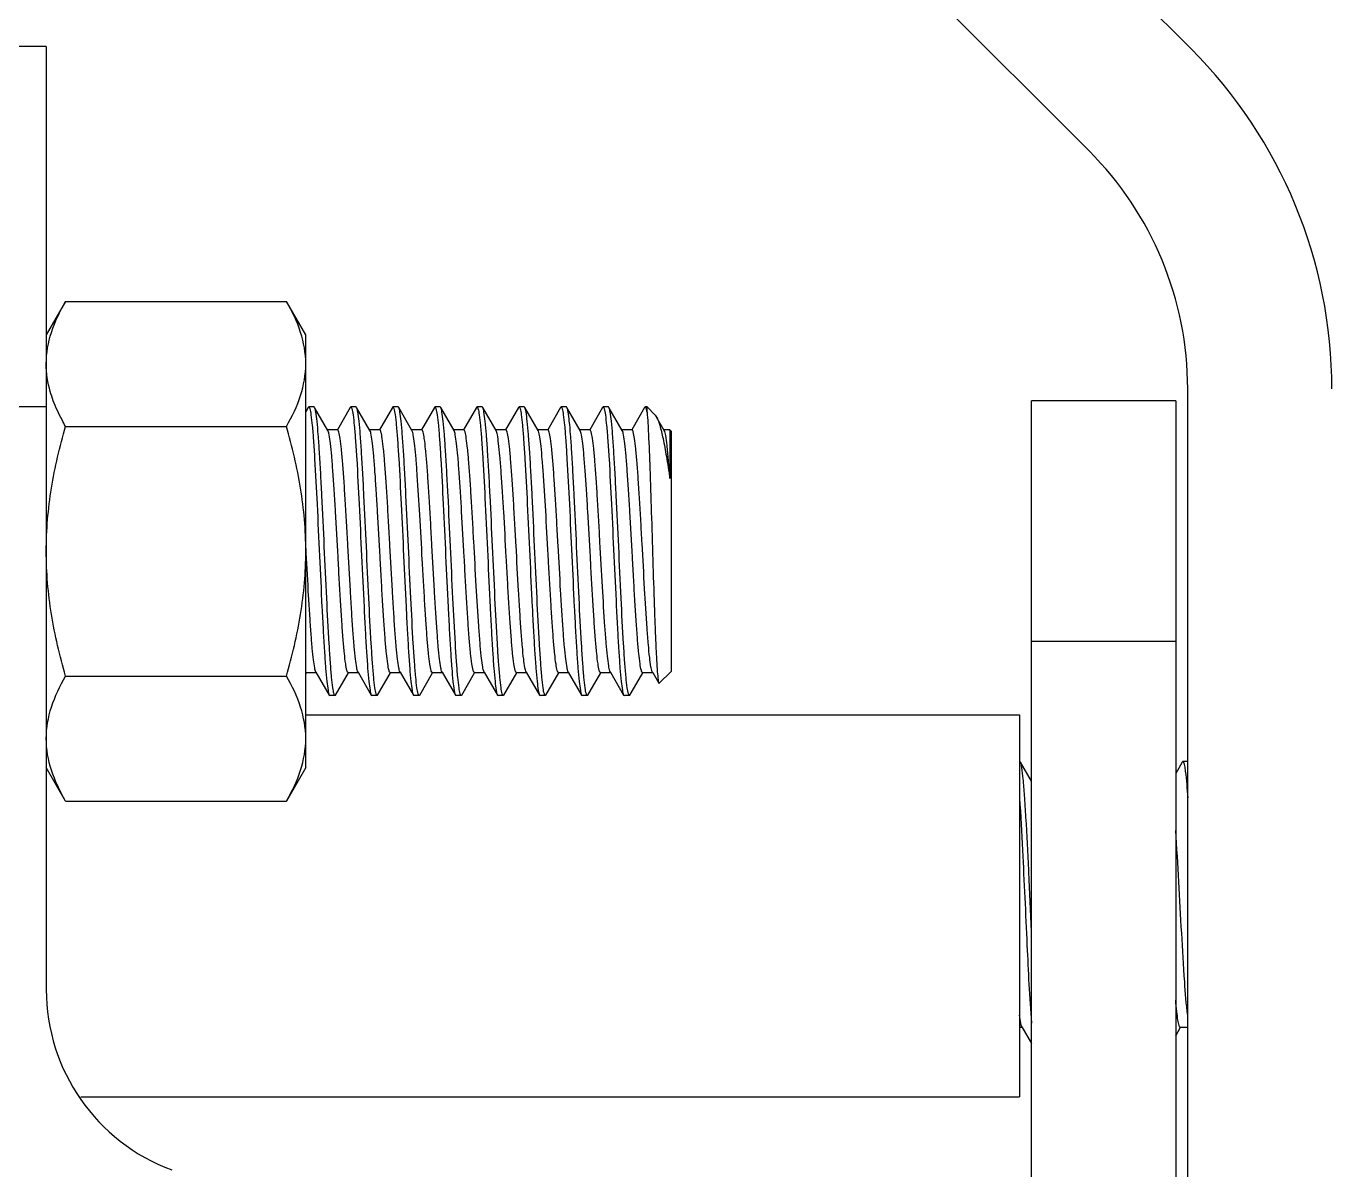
# Model space of a CAD drawing. Extents: x 27938 to 1507990, y 110129 to 923079.
# Drawn here: x 476671 to 477302, y 378758 to 379311 of the extents above; entities that cross this region are included whole.
import ezdxf

# ---------------------------------------------------------------- set-up
doc = ezdxf.new("R2010")
doc.units = 0
doc.header["$LTSCALE"] = 1000
doc.header["$MEASUREMENT"] = 0

msp = doc.modelspace()

# ---------------------------------------------------------------- linework, layer by layer
at = {"linetype": 'Continuous'}
for p, q in [((476937.72, 379595.68), (477233.93, 379299.47)), ((477184.64, 379250.19), (476888.44, 379546.4)), ((476680.52, 379300.73), (476610.82, 379300.73)), ((476680.52, 379300.73), (476680.52, 378845.04)), ((476689.85, 379177.48), (476680.52, 379161.31)), ((476689.85, 379177.48), (476796.63, 379177.48)), ((476805.97, 379161.31), (476796.63, 379177.48)), ((476805.97, 378952.27), (476805.97, 379161.31)), ((477232.28, 378641.52), (477232.28, 379135.2)), ((476680.52, 379126.49), (476610.82, 379126.49)), ((476807.16, 379126.26), (476805.97, 379124.21)), ((476807.16, 379126.26), (476807.42, 379126.49)), ((476809.96, 379126.49), (476807.42, 379126.49)), ((476809.96, 379126.49), (476807.42, 379126.49)), ((476807.42, 379126.49), (476807.45, 379126.48)), ((476810.22, 379126.26), (476809.96, 379126.49)), ((476816.64, 379115.19), (476810.22, 379126.26)), ((476827.48, 379126.26), (476821.26, 379115.52)), ((476827.48, 379126.26), (476827.74, 379126.49)), ((476830.28, 379126.49), (476827.74, 379126.49)), ((476830.28, 379126.49), (476827.74, 379126.49)), ((476827.74, 379126.49), (476827.78, 379126.48)), ((476830.54, 379126.26), (476830.28, 379126.49)), ((476836.96, 379115.19), (476830.54, 379126.26)), ((476847.81, 379126.26), (476841.58, 379115.52)), ((476847.81, 379126.26), (476848.07, 379126.49)), ((476850.61, 379126.49), (476848.07, 379126.49)), ((476850.61, 379126.49), (476848.07, 379126.49)), ((476848.07, 379126.49), (476848.11, 379126.48)), ((476850.87, 379126.26), (476850.61, 379126.49)), ((476857.29, 379115.19), (476850.87, 379126.26)), ((476868.14, 379126.26), (476861.91, 379115.52)), ((476868.14, 379126.26), (476868.4, 379126.49)), ((476870.94, 379126.49), (476868.4, 379126.49)), ((476870.94, 379126.49), (476868.4, 379126.49)), ((476868.4, 379126.49), (476868.44, 379126.48)), ((476871.2, 379126.26), (476870.94, 379126.49)), ((476877.62, 379115.19), (476871.2, 379126.26)), ((476888.47, 379126.26), (476882.24, 379115.52)), ((476888.47, 379126.26), (476888.73, 379126.49)), ((476891.27, 379126.49), (476888.73, 379126.49)), ((476891.27, 379126.49), (476888.73, 379126.49)), ((476888.73, 379126.49), (476888.77, 379126.48)), ((476891.53, 379126.26), (476891.27, 379126.49)), ((476897.95, 379115.19), (476891.53, 379126.26)), ((476908.8, 379126.26), (476902.57, 379115.52)), ((476908.8, 379126.26), (476909.06, 379126.49)), ((476911.6, 379126.49), (476909.06, 379126.49)), ((476911.6, 379126.49), (476909.06, 379126.49)), ((476909.06, 379126.49), (476909.09, 379126.48)), ((476911.86, 379126.26), (476911.6, 379126.49)), ((476918.28, 379115.19), (476911.86, 379126.26)), ((476929.12, 379126.26), (476922.9, 379115.52)), ((476929.12, 379126.26), (476929.38, 379126.49)), ((476931.92, 379126.49), (476929.38, 379126.49)), ((476931.92, 379126.49), (476929.38, 379126.49)), ((476929.38, 379126.49), (476929.42, 379126.48)), ((476932.18, 379126.26), (476931.92, 379126.49)), ((476938.6, 379115.19), (476932.18, 379126.26)), ((476949.45, 379126.26), (476943.22, 379115.52)), ((476949.45, 379126.26), (476949.71, 379126.49)), ((476952.25, 379126.49), (476949.71, 379126.49)), ((476952.25, 379126.49), (476949.71, 379126.49)), ((476949.71, 379126.49), (476949.75, 379126.48)), ((476952.51, 379126.26), (476952.25, 379126.49)), ((476958.93, 379115.19), (476952.51, 379126.26)), ((476969.78, 379126.26), (476963.55, 379115.52)), ((476970.04, 379126.49), (476969.78, 379126.26)), ((476970.92, 379126.49), (476970.04, 379126.49)), ((476974.85, 379122.55), (476970.92, 379126.49)), ((476970.92, 379123.94), (476970.92, 379126.49)), ((477156.77, 378372.39), (477156.77, 379129.39)), ((477226.47, 379129.39), (477156.77, 379129.39)), ((477226.47, 379129.39), (477226.47, 378060.72)), ((476979.26, 379115.19), (476975.51, 379121.65)), ((476689.85, 379117.14), (476796.63, 379117.14)), ((476821.37, 379115.45), (476816.48, 379115.45)), ((476841.7, 379115.45), (476836.81, 379115.45)), ((476862.03, 379115.45), (476857.14, 379115.45)), ((476857.45, 379114.85), (476857.29, 379115.19)), ((476882.36, 379115.45), (476877.47, 379115.45)), ((476902.68, 379115.45), (476897.79, 379115.45)), ((476923.01, 379115.45), (476918.12, 379115.45)), ((476918.46, 379114.76), (476918.28, 379115.19)), ((476943.34, 379115.45), (476938.45, 379115.45)), ((476963.67, 379115.45), (476958.78, 379115.45)), ((476981.95, 379115.45), (476979.11, 379115.45)), ((476982.53, 379114.87), (476981.95, 379115.45)), ((476981.95, 379115.45), (476981.95, 379091.99)), ((476982.53, 379114.87), (476982.53, 378998.71)), ((476806.13, 379056.8), (476805.97, 379059.63)), ((476806.17, 379056.06), (476806.13, 379056.8)), ((477226.47, 379013.23), (477156.77, 379013.23)), ((476805.97, 378997.53), (476806.28, 378998.06)), ((476806.16, 378998.13), (476811.05, 378998.13)), ((476810.9, 378998.4), (476817.32, 378987.32)), ((476820.38, 378987.32), (476826.61, 378998.06)), ((476826.49, 378998.13), (476831.38, 378998.13)), ((476831.23, 378998.4), (476837.65, 378987.32)), ((476840.71, 378987.32), (476846.93, 378998.06)), ((476846.82, 378998.13), (476851.71, 378998.13)), ((476851.56, 378998.4), (476857.98, 378987.32)), ((476861.04, 378987.32), (476867.26, 378998.06)), ((476867.15, 378998.13), (476872.04, 378998.13)), ((476871.88, 378998.4), (476878.3, 378987.32)), ((476881.36, 378987.32), (476887.59, 378998.06)), ((476887.48, 378998.13), (476892.37, 378998.13)), ((476892.21, 378998.4), (476898.63, 378987.32)), ((476901.69, 378987.32), (476907.92, 378998.06)), ((476907.8, 378998.13), (476912.69, 378998.13)), ((476912.54, 378998.4), (476918.96, 378987.32)), ((476922.02, 378987.32), (476928.25, 378998.06)), ((476928.13, 378998.13), (476933.02, 378998.13)), ((476932.87, 378998.4), (476939.29, 378987.32)), ((476942.35, 378987.32), (476948.57, 378998.06)), ((476948.46, 378998.13), (476953.35, 378998.13)), ((476953.2, 378998.4), (476953.01, 378998.81)), ((476953.2, 378998.4), (476959.62, 378987.32)), ((476962.68, 378987.32), (476968.9, 378998.06)), ((476968.79, 378998.13), (476973.68, 378998.13)), ((476973.52, 378998.4), (476973.42, 378998.6)), ((476973.52, 378998.4), (476973.68, 378998.13)), ((476973.68, 378998.13), (476976.62, 378993.05)), ((476982.53, 378998.71), (476976.8, 378992.98)), ((476689.85, 378996.45), (476796.63, 378996.45)), ((476976.62, 378993.05), (476976.8, 378992.98)), ((476817.32, 378987.32), (476817.58, 378987.1)), ((476820.12, 378987.1), (476817.58, 378987.1)), ((476820.12, 378987.1), (476817.58, 378987.1)), ((476820.12, 378987.1), (476820.08, 378987.1)), ((476820.38, 378987.32), (476820.12, 378987.1)), ((476837.65, 378987.32), (476837.91, 378987.1)), ((476840.45, 378987.1), (476837.91, 378987.1)), ((476840.45, 378987.1), (476837.91, 378987.1)), ((476840.45, 378987.1), (476840.41, 378987.1)), ((476840.71, 378987.32), (476840.45, 378987.1)), ((476857.98, 378987.32), (476858.24, 378987.1)), ((476860.78, 378987.1), (476858.24, 378987.1)), ((476860.78, 378987.1), (476858.24, 378987.1)), ((476860.78, 378987.1), (476860.74, 378987.1)), ((476861.04, 378987.32), (476860.78, 378987.1)), ((476878.3, 378987.32), (476878.56, 378987.1)), ((476881.1, 378987.1), (476878.56, 378987.1)), ((476881.1, 378987.1), (476878.56, 378987.1)), ((476881.1, 378987.1), (476881.07, 378987.1)), ((476881.36, 378987.32), (476881.1, 378987.1)), ((476898.63, 378987.32), (476898.89, 378987.1)), ((476901.43, 378987.1), (476898.89, 378987.1)), ((476901.43, 378987.1), (476898.89, 378987.1)), ((476901.43, 378987.1), (476901.39, 378987.1)), ((476901.69, 378987.32), (476901.43, 378987.1)), ((476918.96, 378987.32), (476919.22, 378987.1)), ((476921.76, 378987.1), (476919.22, 378987.1)), ((476921.76, 378987.1), (476919.22, 378987.1)), ((476921.76, 378987.1), (476921.72, 378987.1)), ((476922.02, 378987.32), (476921.76, 378987.1)), ((476939.29, 378987.32), (476939.55, 378987.1)), ((476942.09, 378987.1), (476939.55, 378987.1)), ((476942.09, 378987.1), (476939.55, 378987.1)), ((476942.09, 378987.1), (476942.05, 378987.1)), ((476942.35, 378987.32), (476942.09, 378987.1)), ((476959.62, 378987.32), (476959.88, 378987.1)), ((476962.42, 378987.1), (476959.88, 378987.1)), ((476962.42, 378987.1), (476959.88, 378987.1)), ((476962.42, 378987.1), (476962.38, 378987.1)), ((476962.68, 378987.32), (476962.42, 378987.1)), ((476805.97, 378977.8), (477150.96, 378977.8)), ((477150.96, 378977.8), (477150.96, 378793.11)), ((477151.42, 378954.93), (477151.16, 378955.15)), ((477156.77, 378945.69), (477151.42, 378954.93)), ((477229.67, 378954.93), (477226.47, 378949.4)), ((477229.67, 378954.93), (477229.93, 378955.15)), ((477232.47, 378955.15), (477229.93, 378955.15)), ((477232.47, 378955.15), (477229.93, 378955.15)), ((476689.85, 378936.1), (476680.52, 378952.27)), ((476805.97, 378952.27), (476796.63, 378936.1)), ((476689.85, 378936.1), (476796.63, 378936.1)), ((477152.1, 378827.06), (477156.77, 378819)), ((477150.96, 378826.79), (477152.41, 378826.79)), ((477226.47, 378822.72), (477228.83, 378826.79)), ((477228.68, 378826.79), (477232.28, 378826.79)), ((476697.2, 378793.11), (477150.96, 378793.11))]:
    msp.add_line(p, q, dxfattribs=at)
for centre, radius, start, end in [((477069.65, 379135.2), 232.32, 0, 45), ((477069.65, 379135.2), 162.62, 0, 45), ((476773.44, 378845.04), 162.62, 180, 249.68249), ((476773.44, 378845.04), 92.93, 180, 249.68249)]:
    msp.add_arc(centre, radius, start, end, dxfattribs=at)
for points, knots in [([(476680.52, 379147.31), (476680.52, 379152.46), (476682.45, 379163.12), (476687.12, 379172.75), (476689.85, 379177.48)], [0, 0, 0, 0, 0.485069, 1, 1, 1, 1]), ([(476805.97, 379147.31), (476805.97, 379152.46), (476804.04, 379163.12), (476799.37, 379172.75), (476796.63, 379177.48)], [0, 0, 0, 0, 0.485069, 1, 1, 1, 1]), ([(476683.92, 379129.51), (476683.38, 379130.97), (476681.47, 379136.71), (476680.52, 379142.8), (476680.52, 379147.31)], [0, 0, 0, 0, 0.255881, 1, 1, 1, 1]), ([(476796.63, 379117.14), (476799.37, 379121.87), (476804.04, 379131.5), (476805.97, 379142.16), (476805.97, 379147.31)], [0, 0, 0, 0, 0.514931, 1, 1, 1, 1]), ([(476689.85, 379117.14), (476689.27, 379118.15), (476687.04, 379122.15), (476685.11, 379126.32), (476683.92, 379129.51)], [0, 0, 0, 0, 0.255395, 1, 1, 1, 1]), ([(476807.45, 379126.48), (476807.5, 379126.47), (476807.74, 379126.29), (476807.81, 379125.98), (476807.89, 379125.74)], [0, 0, 0, 0, 0.14607, 1, 1, 1, 1]), ([(476807.89, 379125.74), (476808.2, 379124.78), (476808.6, 379122.04), (476809.17, 379116.94), (476809.72, 379109.83), (476810.54, 379097.12), (476811.49, 379078.48), (476812.6, 379054.59), (476813.54, 379034.31), (476814.34, 379019.04), (476814.91, 379009.21), (476815.49, 379000.97), (476816.01, 378994.53), (476816.62, 378990.24), (476816.95, 378987.97), (476817.32, 378987.32)], [0, 0, 0, 0, 0.021893, 0.059338, 0.11121, 0.175832, 0.33449, 0.514559, 0.692469, 0.77323, 0.844901, 0.90513, 0.951948, 0.983856, 1, 1, 1, 1]), ([(476819.65, 378987.84), (476819.34, 378988.8), (476818.94, 378991.53), (476818.37, 378996.64), (476817.82, 379003.74), (476817, 379016.45), (476816.04, 379035.09), (476814.94, 379058.98), (476813.99, 379079.27), (476813.2, 379094.54), (476812.63, 379104.37), (476812.04, 379112.61), (476811.53, 379119.05), (476810.91, 379123.34), (476810.59, 379125.62), (476810.22, 379126.26)], [0, 0, 0, 0, 0.02187, 0.059297, 0.111154, 0.175764, 0.334422, 0.514507, 0.692435, 0.773208, 0.844889, 0.905123, 0.951944, 0.983855, 1, 1, 1, 1]), ([(476827.78, 379126.48), (476827.82, 379126.47), (476828.06, 379126.29), (476828.14, 379125.99), (476828.21, 379125.75)], [0, 0, 0, 0, 0.146483, 1, 1, 1, 1]), ([(476828.21, 379125.75), (476828.52, 379124.79), (476828.92, 379122.06), (476829.49, 379116.96), (476830.04, 379109.86), (476830.87, 379097.15), (476831.82, 379078.51), (476832.93, 379054.62), (476833.87, 379034.33), (476834.67, 379019.05), (476835.24, 379009.22), (476835.82, 379000.98), (476836.34, 378994.54), (476836.95, 378990.24), (476837.27, 378987.97), (476837.65, 378987.32)], [0, 0, 0, 0, 0.021833, 0.05923, 0.111064, 0.175659, 0.33431, 0.514413, 0.692368, 0.773157, 0.844855, 0.905103, 0.951934, 0.983852, 1, 1, 1, 1]), ([(476839.98, 378987.84), (476839.67, 378988.8), (476839.27, 378991.54), (476838.7, 378996.64), (476838.15, 379003.75), (476837.32, 379016.46), (476836.37, 379035.1), (476835.26, 379058.99), (476834.32, 379079.27), (476833.52, 379094.54), (476832.96, 379104.37), (476832.37, 379112.61), (476831.86, 379119.05), (476831.24, 379123.34), (476830.92, 379125.62), (476830.54, 379126.26)], [0, 0, 0, 0, 0.02189, 0.059333, 0.111204, 0.175825, 0.334482, 0.514553, 0.692464, 0.773225, 0.844897, 0.905128, 0.951947, 0.983856, 1, 1, 1, 1]), ([(476848.11, 379126.48), (476848.15, 379126.47), (476848.39, 379126.29), (476848.46, 379126), (476848.54, 379125.77)], [0, 0, 0, 0, 0.14739, 1, 1, 1, 1]), ([(476848.54, 379125.77), (476848.85, 379124.81), (476849.24, 379122.09), (476849.82, 379117.01), (476850.37, 379109.91), (476851.19, 379097.22), (476852.14, 379078.57), (476853.25, 379054.67), (476854.19, 379034.37), (476854.99, 379019.09), (476855.56, 379009.24), (476856.15, 379000.99), (476856.66, 378994.54), (476857.28, 378990.24), (476857.6, 378987.97), (476857.98, 378987.32)], [0, 0, 0, 0, 0.021699, 0.058987, 0.110742, 0.175283, 0.333897, 0.514056, 0.692114, 0.772961, 0.844719, 0.905022, 0.951896, 0.98384, 1, 1, 1, 1]), ([(476860.31, 378987.83), (476860, 378988.79), (476859.6, 378991.53), (476859.03, 378996.62), (476858.48, 379003.73), (476857.65, 379016.43), (476856.7, 379035.08), (476855.59, 379058.97), (476854.65, 379079.26), (476853.85, 379094.53), (476853.28, 379104.36), (476852.7, 379112.6), (476852.18, 379119.04), (476851.57, 379123.34), (476851.25, 379125.62), (476850.87, 379126.26)], [0, 0, 0, 0, 0.021836, 0.059237, 0.111077, 0.175677, 0.334321, 0.514424, 0.692372, 0.773156, 0.844853, 0.905103, 0.951936, 0.983852, 1, 1, 1, 1]), ([(476868.44, 379126.48), (476868.48, 379126.47), (476868.72, 379126.29), (476868.8, 379125.98), (476868.87, 379125.74)], [0, 0, 0, 0, 0.146196, 1, 1, 1, 1]), ([(476868.87, 379125.74), (476869.18, 379124.78), (476869.58, 379122.05), (476870.15, 379116.94), (476870.7, 379109.84), (476871.52, 379097.13), (476872.48, 379078.49), (476873.58, 379054.6), (476874.53, 379034.31), (476875.32, 379019.05), (476875.89, 379009.22), (476876.48, 379000.97), (476876.99, 378994.54), (476877.61, 378990.24), (476877.93, 378987.97), (476878.3, 378987.32)], [0, 0, 0, 0, 0.021874, 0.059306, 0.111169, 0.175785, 0.334437, 0.514518, 0.69244, 0.773206, 0.844885, 0.905122, 0.951944, 0.983855, 1, 1, 1, 1]), ([(476880.64, 378987.82), (476880.33, 378988.78), (476879.93, 378991.5), (476879.36, 378996.58), (476878.81, 379003.68), (476877.98, 379016.38), (476877.03, 379035.03), (476875.92, 379058.92), (476874.98, 379079.22), (476874.18, 379094.5), (476873.61, 379104.34), (476873.03, 379112.59), (476872.51, 379119.04), (476871.9, 379123.34), (476871.57, 379125.62), (476871.2, 379126.26)], [0, 0, 0, 0, 0.021728, 0.059039, 0.110811, 0.175364, 0.333989, 0.514137, 0.692171, 0.773007, 0.844751, 0.905041, 0.951904, 0.983842, 1, 1, 1, 1]), ([(476888.77, 379126.48), (476888.81, 379126.47), (476889.05, 379126.29), (476889.13, 379125.98), (476889.2, 379125.74)], [0, 0, 0, 0, 0.146015, 1, 1, 1, 1]), ([(476889.2, 379125.74), (476889.51, 379124.78), (476889.91, 379122.04), (476890.48, 379116.93), (476891.03, 379109.82), (476891.85, 379097.12), (476892.8, 379078.47), (476893.91, 379054.59), (476894.85, 379034.31), (476895.65, 379019.04), (476896.22, 379009.21), (476896.8, 379000.97), (476897.32, 378994.53), (476897.94, 378990.24), (476898.26, 378987.97), (476898.63, 378987.32)], [0, 0, 0, 0, 0.021902, 0.059353, 0.11123, 0.175855, 0.334516, 0.514581, 0.692484, 0.773243, 0.844911, 0.905136, 0.951951, 0.983857, 1, 1, 1, 1]), ([(476900.96, 378987.84), (476900.65, 378988.8), (476900.25, 378991.54), (476899.68, 378996.64), (476899.13, 379003.75), (476898.31, 379016.46), (476897.36, 379035.1), (476896.25, 379058.99), (476895.31, 379079.27), (476894.51, 379094.54), (476893.94, 379104.37), (476893.36, 379112.61), (476892.84, 379119.05), (476892.22, 379123.34), (476891.9, 379125.62), (476891.53, 379126.26)], [0, 0, 0, 0, 0.021885, 0.059324, 0.11119, 0.175807, 0.334466, 0.514541, 0.692458, 0.773225, 0.8449, 0.90513, 0.951948, 0.983856, 1, 1, 1, 1]), ([(476909.09, 379126.48), (476909.14, 379126.47), (476909.37, 379126.29), (476909.45, 379125.99), (476909.52, 379125.76)], [0, 0, 0, 0, 0.146759, 1, 1, 1, 1]), ([(476909.52, 379125.76), (476909.83, 379124.8), (476910.23, 379122.07), (476910.8, 379116.97), (476911.35, 379109.87), (476912.18, 379097.17), (476913.13, 379078.53), (476914.24, 379054.63), (476915.18, 379034.34), (476915.98, 379019.06), (476916.55, 379009.23), (476917.13, 379000.98), (476917.65, 378994.54), (476918.26, 378990.24), (476918.59, 378987.97), (476918.96, 378987.32)], [0, 0, 0, 0, 0.021792, 0.059156, 0.110966, 0.175545, 0.334187, 0.514308, 0.692293, 0.7731, 0.844815, 0.905079, 0.951923, 0.983848, 1, 1, 1, 1]), ([(476921.29, 378987.84), (476920.98, 378988.8), (476920.58, 378991.54), (476920.01, 378996.64), (476919.46, 379003.75), (476918.64, 379016.45), (476917.68, 379035.1), (476916.58, 379058.98), (476915.63, 379079.27), (476914.84, 379094.54), (476914.27, 379104.37), (476913.68, 379112.61), (476913.17, 379119.05), (476912.55, 379123.34), (476912.23, 379125.62), (476911.86, 379126.26)], [0, 0, 0, 0, 0.021878, 0.059312, 0.111177, 0.175794, 0.334448, 0.514526, 0.692445, 0.773211, 0.844888, 0.905123, 0.951945, 0.983855, 1, 1, 1, 1]), ([(476929.42, 379126.48), (476929.46, 379126.47), (476929.7, 379126.29), (476929.78, 379125.99), (476929.85, 379125.76)], [0, 0, 0, 0, 0.146768, 1, 1, 1, 1]), ([(476929.85, 379125.76), (476930.16, 379124.8), (476930.56, 379122.07), (476931.13, 379116.97), (476931.68, 379109.87), (476932.51, 379097.17), (476933.46, 379078.53), (476934.56, 379054.63), (476935.51, 379034.34), (476936.31, 379019.06), (476936.88, 379009.23), (476937.46, 379000.98), (476937.98, 378994.54), (476938.59, 378990.24), (476938.91, 378987.97), (476939.29, 378987.32)], [0, 0, 0, 0, 0.021791, 0.059155, 0.110967, 0.175548, 0.334182, 0.514304, 0.692288, 0.773093, 0.844809, 0.905077, 0.951923, 0.983848, 1, 1, 1, 1]), ([(476941.62, 378987.82), (476941.31, 378988.78), (476940.91, 378991.51), (476940.34, 378996.6), (476939.79, 379003.7), (476938.97, 379016.4), (476938.01, 379035.05), (476936.91, 379058.94), (476935.96, 379079.23), (476935.17, 379094.51), (476934.6, 379104.35), (476934.01, 379112.6), (476933.5, 379119.04), (476932.88, 379123.34), (476932.56, 379125.62), (476932.18, 379126.26)], [0, 0, 0, 0, 0.021768, 0.059112, 0.11091, 0.17548, 0.33411, 0.514241, 0.692243, 0.773059, 0.844786, 0.905063, 0.951916, 0.983846, 1, 1, 1, 1]), ([(476949.75, 379126.48), (476949.79, 379126.47), (476950.03, 379126.29), (476950.11, 379125.98), (476950.18, 379125.74)], [0, 0, 0, 0, 0.146155, 1, 1, 1, 1]), ([(476950.18, 379125.74), (476950.49, 379124.78), (476950.89, 379122.05), (476951.46, 379116.94), (476952.01, 379109.83), (476952.84, 379097.13), (476953.79, 379078.48), (476954.89, 379054.6), (476955.84, 379034.31), (476956.64, 379019.05), (476957.2, 379009.21), (476957.79, 379000.97), (476958.3, 378994.54), (476958.92, 378990.24), (476959.24, 378987.97), (476959.62, 378987.32)], [0, 0, 0, 0, 0.02188, 0.059316, 0.111182, 0.1758, 0.334454, 0.51453, 0.692448, 0.773213, 0.844889, 0.905123, 0.951945, 0.983855, 1, 1, 1, 1]), ([(476961.95, 378987.82), (476961.64, 378988.78), (476961.24, 378991.51), (476960.67, 378996.6), (476960.12, 379003.7), (476959.3, 379016.4), (476958.34, 379035.04), (476957.24, 379058.94), (476956.29, 379079.23), (476955.49, 379094.51), (476954.92, 379104.35), (476954.34, 379112.6), (476953.82, 379119.04), (476953.21, 379123.34), (476952.89, 379125.62), (476952.51, 379126.26)], [0, 0, 0, 0, 0.021766, 0.059108, 0.110903, 0.175472, 0.334108, 0.51424, 0.692244, 0.773062, 0.844789, 0.905064, 0.951915, 0.983846, 1, 1, 1, 1]), ([(476970.29, 379126.28), (476970.25, 379126.34), (476970.19, 379126.43), (476970.08, 379126.49), (476970.04, 379126.49)], [0, 0, 0, 0, 0.595459, 1, 1, 1, 1]), ([(476970.92, 379123.94), (476970.87, 379124.22), (476970.71, 379125.01), (476970.56, 379125.83), (476970.29, 379126.28)], [0, 0, 0, 0, 0.346578, 1, 1, 1, 1]), ([(476970.92, 379123.94), (476971.26, 379120.47), (476971.72, 379111.42), (476972.38, 379095.34), (476973.03, 379075.05), (476973.7, 379052.89), (476974.27, 379034.41), (476974.77, 379020.69), (476975.11, 379011.95), (476975.49, 379004.69), (476975.77, 378999.07), (476976.22, 378995.45), (476976.34, 378993.55), (476976.62, 378993.05)], [0, 0, 0, 0, 0.079873, 0.207357, 0.368394, 0.544526, 0.714953, 0.791458, 0.858883, 0.915067, 0.958179, 0.986787, 1, 1, 1, 1]), ([(476975.51, 379121.65), (476976.22, 379120.43), (476977.36, 379116.96), (476978.87, 379110.58), (476980.42, 379101.98), (476981.43, 379095.53), (476981.95, 379091.99)], [0, 0, 0, 0, 0.139011, 0.356589, 0.647179, 1, 1, 1, 1]), ([(476680.52, 379056.79), (476680.52, 379066.99), (476682.3, 379087.43), (476687.02, 379107.33), (476689.85, 379117.14)], [0, 0, 0, 0, 0.499896, 1, 1, 1, 1]), ([(476805.97, 379056.79), (476805.97, 379066.99), (476804.19, 379087.43), (476799.46, 379107.33), (476796.63, 379117.14)], [0, 0, 0, 0, 0.499896, 1, 1, 1, 1]), ([(476826.49, 378998.13), (476826.36, 378998.13), (476826.06, 378998.55), (476825.66, 378999.89), (476825.12, 379003), (476824.56, 379008.01), (476823.97, 379014.85), (476823.37, 379023.17), (476822.77, 379032.71), (476822.17, 379043.13), (476821.36, 379057.65), (476820.58, 379072.03), (476819.75, 379085.77), (476819.15, 379094.75), (476818.55, 379102.34), (476817.99, 379108.33), (476817.37, 379112.39), (476817, 379114.55), (476816.64, 379115.19)], [0, 0, 0, 0, 0.003456, 0.010692, 0.037889, 0.081613, 0.140406, 0.212192, 0.2944, 0.384075, 0.477989, 0.664972, 0.751304, 0.828651, 0.894236, 0.945722, 0.981321, 1, 1, 1, 1]), ([(476831.23, 378998.4), (476830.86, 378999.03), (476830.49, 379001.19), (476829.87, 379005.25), (476829.32, 379011.24), (476828.71, 379018.83), (476828.12, 379027.81), (476827.29, 379041.55), (476826.5, 379055.94), (476825.7, 379070.46), (476825.09, 379080.87), (476824.49, 379090.41), (476823.9, 379098.73), (476823.3, 379105.57), (476822.75, 379110.58), (476822.2, 379113.69), (476821.8, 379115.03), (476821.51, 379115.45), (476821.37, 379115.45)], [0, 0, 0, 0, 0.01868, 0.054278, 0.105764, 0.171348, 0.248694, 0.335027, 0.52201, 0.615925, 0.705601, 0.787809, 0.859593, 0.918386, 0.962109, 0.989306, 0.996546, 1, 1, 1, 1]), ([(476846.82, 378998.13), (476846.68, 378998.13), (476846.39, 378998.55), (476845.99, 378999.89), (476845.45, 379003), (476844.89, 379008.01), (476844.29, 379014.85), (476843.7, 379023.17), (476843.1, 379032.71), (476842.49, 379043.13), (476841.69, 379057.65), (476840.9, 379072.03), (476840.08, 379085.77), (476839.48, 379094.75), (476838.87, 379102.34), (476838.32, 379108.33), (476837.7, 379112.39), (476837.33, 379114.55), (476836.96, 379115.19)], [0, 0, 0, 0, 0.003456, 0.010693, 0.037891, 0.081614, 0.140408, 0.212192, 0.2944, 0.384075, 0.47799, 0.664974, 0.751306, 0.828653, 0.894237, 0.945723, 0.981321, 1, 1, 1, 1]), ([(476851.56, 378998.4), (476851.19, 378999.03), (476850.82, 379001.19), (476850.2, 379005.25), (476849.65, 379011.24), (476849.04, 379018.83), (476848.44, 379027.81), (476847.62, 379041.55), (476846.83, 379055.94), (476846.03, 379070.46), (476845.42, 379080.87), (476844.82, 379090.41), (476844.23, 379098.73), (476843.63, 379105.57), (476843.07, 379110.58), (476842.53, 379113.69), (476842.13, 379115.03), (476841.84, 379115.45), (476841.7, 379115.45)], [0, 0, 0, 0, 0.018679, 0.054277, 0.105763, 0.171348, 0.248694, 0.335027, 0.52201, 0.615925, 0.7056, 0.787807, 0.859593, 0.918386, 0.96211, 0.989308, 0.996544, 1, 1, 1, 1]), ([(476867.15, 378998.13), (476867.02, 378998.13), (476866.72, 378998.53), (476866.33, 378999.84), (476865.79, 379002.85), (476865.25, 379007.72), (476864.66, 379014.36), (476864.08, 379022.46), (476863.48, 379031.77), (476862.89, 379041.95), (476862.09, 379056.23), (476861.15, 379073.51), (476860.17, 379089.8), (476859.33, 379100.94), (476858.76, 379107.18), (476858.17, 379111.64), (476857.76, 379114.03), (476857.45, 379114.85)], [0, 0, 0, 0, 0.003387, 0.010439, 0.0369, 0.079457, 0.136743, 0.2068, 0.287199, 0.375139, 0.467553, 0.652855, 0.817457, 0.884687, 0.938635, 0.97747, 1, 1, 1, 1]), ([(476871.88, 378998.4), (476871.52, 378999.03), (476871.15, 379001.19), (476870.53, 379005.25), (476869.97, 379011.24), (476869.37, 379018.83), (476868.77, 379027.81), (476867.94, 379041.55), (476867.16, 379055.94), (476866.35, 379070.46), (476865.75, 379080.87), (476865.15, 379090.41), (476864.55, 379098.73), (476863.96, 379105.57), (476863.4, 379110.58), (476862.86, 379113.69), (476862.46, 379115.03), (476862.16, 379115.45), (476862.03, 379115.45)], [0, 0, 0, 0, 0.01868, 0.054279, 0.105765, 0.17135, 0.248697, 0.335029, 0.522011, 0.615926, 0.705601, 0.787809, 0.859595, 0.918388, 0.962111, 0.989308, 0.996545, 1, 1, 1, 1]), ([(476887.48, 378998.13), (476887.34, 378998.13), (476887.04, 378998.55), (476886.64, 378999.89), (476886.1, 379003), (476885.55, 379008.01), (476884.95, 379014.85), (476884.36, 379023.17), (476883.75, 379032.71), (476883.15, 379043.13), (476882.34, 379057.65), (476881.56, 379072.03), (476880.73, 379085.77), (476880.14, 379094.75), (476879.53, 379102.34), (476878.98, 379108.33), (476878.36, 379112.39), (476877.99, 379114.55), (476877.62, 379115.19)], [0, 0, 0, 0, 0.003455, 0.010692, 0.037889, 0.081612, 0.140406, 0.212191, 0.294399, 0.384075, 0.477989, 0.664972, 0.751304, 0.82865, 0.894235, 0.945722, 0.981321, 1, 1, 1, 1]), ([(476891.99, 378998.9), (476891.69, 378999.8), (476891.27, 379002.29), (476890.69, 379006.9), (476890.13, 379013.24), (476889.29, 379024.45), (476888.32, 379040.73), (476887.38, 379057.94), (476886.59, 379072.12), (476886, 379082.21), (476885.41, 379091.42), (476884.83, 379099.43), (476884.24, 379105.99), (476883.7, 379110.79), (476883.17, 379113.77), (476882.78, 379115.06), (476882.49, 379115.45), (476882.36, 379115.45)], [0, 0, 0, 0, 0.024104, 0.064245, 0.119183, 0.187069, 0.352029, 0.536643, 0.62845, 0.715691, 0.795361, 0.864724, 0.921406, 0.963495, 0.989662, 0.996639, 1, 1, 1, 1]), ([(476907.8, 378998.13), (476907.67, 378998.13), (476907.37, 378998.55), (476906.97, 378999.89), (476906.43, 379003), (476905.88, 379008.01), (476905.28, 379014.85), (476904.68, 379023.17), (476904.08, 379032.71), (476903.48, 379043.13), (476902.67, 379057.65), (476901.89, 379072.03), (476901.06, 379085.77), (476900.46, 379094.75), (476899.86, 379102.34), (476899.31, 379108.33), (476898.68, 379112.39), (476898.32, 379114.55), (476897.95, 379115.19)], [0, 0, 0, 0, 0.003456, 0.010693, 0.037891, 0.081614, 0.140408, 0.212193, 0.2944, 0.384075, 0.47799, 0.664974, 0.751306, 0.828653, 0.894237, 0.945723, 0.981321, 1, 1, 1, 1]), ([(476912.54, 378998.4), (476912.17, 378999.03), (476911.8, 379001.19), (476911.18, 379005.25), (476910.63, 379011.24), (476910.02, 379018.83), (476909.43, 379027.81), (476908.6, 379041.55), (476907.82, 379055.94), (476907.01, 379070.46), (476906.41, 379080.87), (476905.8, 379090.41), (476905.21, 379098.73), (476904.61, 379105.57), (476904.06, 379110.58), (476903.52, 379113.69), (476903.12, 379115.03), (476902.82, 379115.45), (476902.68, 379115.45)], [0, 0, 0, 0, 0.018679, 0.054277, 0.105763, 0.171347, 0.248694, 0.335027, 0.52201, 0.615925, 0.7056, 0.787807, 0.859592, 0.918386, 0.962109, 0.989307, 0.996544, 1, 1, 1, 1]), ([(476928.13, 378998.13), (476928, 378998.13), (476927.71, 378998.53), (476927.32, 378999.83), (476926.78, 379002.82), (476926.24, 379007.65), (476925.65, 379014.25), (476925.07, 379022.3), (476924.48, 379031.56), (476923.89, 379041.69), (476923.09, 379055.92), (476922.15, 379073.16), (476921.18, 379089.45), (476920.34, 379100.62), (476919.77, 379106.92), (476919.19, 379111.46), (476918.77, 379113.9), (476918.46, 379114.76)], [0, 0, 0, 0, 0.003373, 0.010385, 0.036689, 0.078996, 0.13596, 0.205646, 0.285655, 0.373222, 0.465313, 0.650248, 0.815042, 0.882623, 0.937099, 0.976631, 1, 1, 1, 1]), ([(476932.87, 378998.4), (476932.5, 378999.03), (476932.13, 379001.19), (476931.51, 379005.25), (476930.96, 379011.24), (476930.35, 379018.83), (476929.76, 379027.81), (476928.93, 379041.55), (476928.14, 379055.94), (476927.34, 379070.46), (476926.73, 379080.87), (476926.13, 379090.41), (476925.54, 379098.73), (476924.94, 379105.57), (476924.39, 379110.58), (476923.84, 379113.69), (476923.44, 379115.03), (476923.15, 379115.45), (476923.01, 379115.45)], [0, 0, 0, 0, 0.01868, 0.054279, 0.105765, 0.17135, 0.248697, 0.335029, 0.522011, 0.615925, 0.705601, 0.787809, 0.859595, 0.918388, 0.962111, 0.989308, 0.996545, 1, 1, 1, 1]), ([(476948.46, 378998.13), (476948.32, 378998.13), (476948.03, 378998.55), (476947.63, 378999.89), (476947.09, 379003), (476946.53, 379008.01), (476945.93, 379014.85), (476945.34, 379023.17), (476944.74, 379032.71), (476944.13, 379043.13), (476943.33, 379057.65), (476942.54, 379072.03), (476941.72, 379085.77), (476941.12, 379094.75), (476940.51, 379102.34), (476939.96, 379108.33), (476939.34, 379112.39), (476938.97, 379114.55), (476938.6, 379115.19)], [0, 0, 0, 0, 0.003455, 0.010692, 0.037889, 0.081612, 0.140405, 0.212191, 0.294399, 0.384075, 0.477989, 0.664971, 0.751303, 0.82865, 0.894235, 0.945721, 0.98132, 1, 1, 1, 1]), ([(476953.01, 378998.81), (476952.7, 378999.66), (476952.29, 379002.1), (476951.7, 379006.63), (476951.14, 379012.92), (476950.3, 379024.09), (476949.32, 379040.38), (476948.38, 379057.63), (476947.59, 379071.86), (476946.99, 379082), (476946.4, 379091.26), (476945.82, 379099.32), (476945.23, 379105.92), (476944.69, 379110.76), (476944.16, 379113.75), (476943.76, 379115.05), (476943.47, 379115.45), (476943.34, 379115.45)], [0, 0, 0, 0, 0.023269, 0.062718, 0.117132, 0.184671, 0.349442, 0.534421, 0.62655, 0.714161, 0.794217, 0.863947, 0.920949, 0.963286, 0.989608, 0.996625, 1, 1, 1, 1]), ([(476968.79, 378998.13), (476968.65, 378998.13), (476968.36, 378998.55), (476967.96, 378999.89), (476967.41, 379003), (476966.86, 379008.01), (476966.26, 379014.85), (476965.67, 379023.17), (476965.07, 379032.71), (476964.46, 379043.13), (476963.66, 379057.65), (476962.87, 379072.03), (476962.04, 379085.77), (476961.45, 379094.75), (476960.84, 379102.34), (476960.29, 379108.33), (476959.67, 379112.39), (476959.3, 379114.55), (476958.93, 379115.19)], [0, 0, 0, 0, 0.003455, 0.010693, 0.037891, 0.081614, 0.140407, 0.212192, 0.2944, 0.384075, 0.47799, 0.664974, 0.751306, 0.828653, 0.894237, 0.945723, 0.981321, 1, 1, 1, 1]), ([(476973.42, 378998.6), (476973.09, 378999.36), (476972.69, 379001.67), (476972.09, 379006), (476971.53, 379012.15), (476970.68, 379023.24), (476969.7, 379039.54), (476968.75, 379056.87), (476967.95, 379071.23), (476967.35, 379081.49), (476966.76, 379090.88), (476966.17, 379099.06), (476965.58, 379105.76), (476965.03, 379110.68), (476964.49, 379113.73), (476964.1, 379115.04), (476963.8, 379115.45), (476963.67, 379115.45)], [0, 0, 0, 0, 0.021222, 0.058965, 0.112084, 0.178762, 0.343059, 0.528931, 0.621852, 0.710377, 0.791385, 0.862024, 0.919818, 0.962768, 0.989477, 0.996588, 1, 1, 1, 1]), ([(476981.95, 379091.99), (476981.75, 379094.97), (476981.34, 379100.28), (476980.75, 379107.25), (476980.06, 379111.96), (476979.68, 379114.46), (476979.26, 379115.19)], [0, 0, 0, 0, 0.382915, 0.68479, 0.89301, 1, 1, 1, 1]), ([(476689.85, 378996.45), (476687.02, 379006.25), (476682.3, 379026.16), (476680.52, 379046.59), (476680.52, 379056.79)], [0, 0, 0, 0, 0.500104, 1, 1, 1, 1]), ([(476796.63, 378996.45), (476799.46, 379006.25), (476804.19, 379026.16), (476805.97, 379046.59), (476805.97, 379056.79)], [0, 0, 0, 0, 0.500104, 1, 1, 1, 1]), ([(476810.9, 378998.4), (476810.55, 378998.99), (476810.19, 379001.01), (476809.6, 379004.81), (476809.06, 379010.4), (476808.48, 379017.5), (476807.91, 379025.92), (476807.11, 379038.92), (476806.55, 379049.09), (476806.17, 379056.06)], [0, 0, 0, 0, 0.035817, 0.103405, 0.201006, 0.325505, 0.472815, 0.638061, 1, 1, 1, 1]), ([(476806.16, 378998.13), (476806.13, 378998.13), (476806.05, 378998.15), (476806, 378998.21), (476805.97, 378998.24)], [0, 0, 0, 0, 0.445368, 1, 1, 1, 1]), ([(476680.52, 378966.27), (476680.52, 378971.43), (476682.45, 378982.08), (476687.12, 378991.71), (476689.85, 378996.45)], [0, 0, 0, 0, 0.485069, 1, 1, 1, 1]), ([(476805.97, 378966.27), (476805.97, 378971.43), (476804.04, 378982.08), (476799.37, 378991.71), (476796.63, 378996.45)], [0, 0, 0, 0, 0.485069, 1, 1, 1, 1]), ([(476820.08, 378987.1), (476820.04, 378987.11), (476819.8, 378987.3), (476819.72, 378987.6), (476819.65, 378987.84)], [0, 0, 0, 0, 0.146229, 1, 1, 1, 1]), ([(476840.41, 378987.1), (476840.37, 378987.11), (476840.13, 378987.3), (476840.05, 378987.6), (476839.98, 378987.84)], [0, 0, 0, 0, 0.146092, 1, 1, 1, 1]), ([(476860.74, 378987.1), (476860.7, 378987.11), (476860.46, 378987.29), (476860.38, 378987.6), (476860.31, 378987.83)], [0, 0, 0, 0, 0.146465, 1, 1, 1, 1]), ([(476881.07, 378987.1), (476881.02, 378987.11), (476880.79, 378987.29), (476880.71, 378987.59), (476880.64, 378987.82)], [0, 0, 0, 0, 0.147196, 1, 1, 1, 1]), ([(476901.39, 378987.1), (476901.35, 378987.11), (476901.11, 378987.3), (476901.04, 378987.6), (476900.96, 378987.84)], [0, 0, 0, 0, 0.146127, 1, 1, 1, 1]), ([(476921.72, 378987.1), (476921.68, 378987.11), (476921.44, 378987.3), (476921.36, 378987.6), (476921.29, 378987.84)], [0, 0, 0, 0, 0.146169, 1, 1, 1, 1]), ([(476942.05, 378987.1), (476942.01, 378987.11), (476941.77, 378987.29), (476941.7, 378987.59), (476941.62, 378987.82)], [0, 0, 0, 0, 0.146926, 1, 1, 1, 1]), ([(476962.38, 378987.1), (476962.34, 378987.11), (476962.1, 378987.29), (476962.02, 378987.59), (476961.95, 378987.82)], [0, 0, 0, 0, 0.146938, 1, 1, 1, 1]), ([(476689.85, 378936.1), (476687.12, 378940.84), (476682.45, 378950.46), (476680.52, 378961.12), (476680.52, 378966.27)], [0, 0, 0, 0, 0.514931, 1, 1, 1, 1]), ([(476796.63, 378936.1), (476799.37, 378940.84), (476804.04, 378950.46), (476805.97, 378961.12), (476805.97, 378966.27)], [0, 0, 0, 0, 0.514931, 1, 1, 1, 1]), ([(477156.77, 378874.04), (477156.32, 378883.58), (477155.49, 378901.68), (477154.44, 378923.26), (477153.49, 378937.96), (477152.92, 378945.99), (477152.19, 378951.32), (477151.87, 378954.14), (477151.42, 378954.93)], [0, 0, 0, 0, 0.352979, 0.670269, 0.798336, 0.89849, 0.966549, 1, 1, 1, 1]), ([(477229.93, 378955.15), (477229.99, 378955.15), (477230.14, 378955.04), (477230.21, 378954.89), (477230.26, 378954.79)], [0, 0, 0, 0, 0.372755, 1, 1, 1, 1]), ([(477230.26, 378954.79), (477230.3, 378954.7), (477230.5, 378954.15), (477230.62, 378953.58), (477230.71, 378953.11)], [0, 0, 0, 0, 0.179445, 1, 1, 1, 1]), ([(477230.71, 378953.11), (477230.87, 378952.28), (477231.61, 378947.12), (477231.97, 378941.93), (477232.28, 378937.59)], [0, 0, 0, 0, 0.162909, 1, 1, 1, 1]), ([(477150.96, 378937.6), (477151.55, 378929.19), (477152.8, 378905.46), (477154.45, 378869.18), (477155.77, 378841.3), (477156.77, 378828.77)], [0, 0, 0, 0, 0.231876, 0.654001, 1, 1, 1, 1]), ([(477232.28, 378832.55), (477231.59, 378837.93), (477230.62, 378851.19), (477228.81, 378880.98), (477227.63, 378905.38), (477226.47, 378921.92)], [0, 0, 0, 0, 0.181921, 0.444719, 1, 1, 1, 1]), ([(477228.68, 378826.79), (477228.34, 378826.8), (477227.93, 378828.39), (477227.46, 378830.55), (477226.94, 378834.87), (477226.63, 378838.06), (477226.47, 378839.94)], [0, 0, 0, 0, 0.07557, 0.268534, 0.579327, 1, 1, 1, 1]), ([(477151.77, 378827.93), (477151.69, 378828.21), (477151.34, 378829.73), (477151.13, 378831.29), (477150.96, 378832.56)], [0, 0, 0, 0, 0.181659, 1, 1, 1, 1]), ([(477152.1, 378827.06), (477152.04, 378827.18), (477151.91, 378827.46), (477151.82, 378827.76), (477151.77, 378827.93)], [0, 0, 0, 0, 0.424647, 1, 1, 1, 1])]:
    msp.add_open_spline(points, degree=3, knots=knots, dxfattribs=at)
for points in [[(476974.85, 379122.55), (476975.12, 379122.29), (476975.32, 379121.97), (476975.51, 379121.65)], [(476892.21, 378998.4), (476892.12, 378998.56), (476892.05, 378998.73), (476891.99, 378998.9)]]:
    msp.add_open_spline(points, degree=3, dxfattribs=at)

doc.saveas('drawing.dxf')
